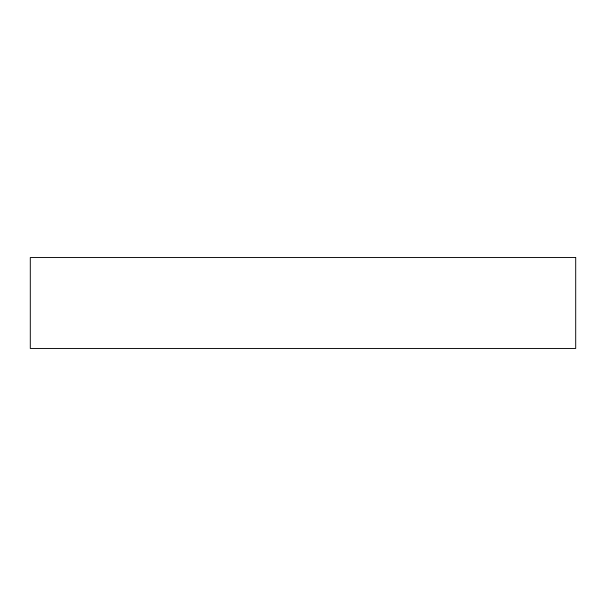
<?xml version="1.0" encoding="UTF-8"?>
<svg xmlns="http://www.w3.org/2000/svg" width="606" height="606" viewBox="0 0 606 606"><rect width="100%" height="100%" fill="white"/><g stroke="black" fill="none" stroke-linecap="round" stroke-linejoin="round"><path stroke-width="0.91" d="M575.7 257.55L30.3 257.55L30.3 348.45L575.7 348.45L575.7 257.55"/></g></svg>
